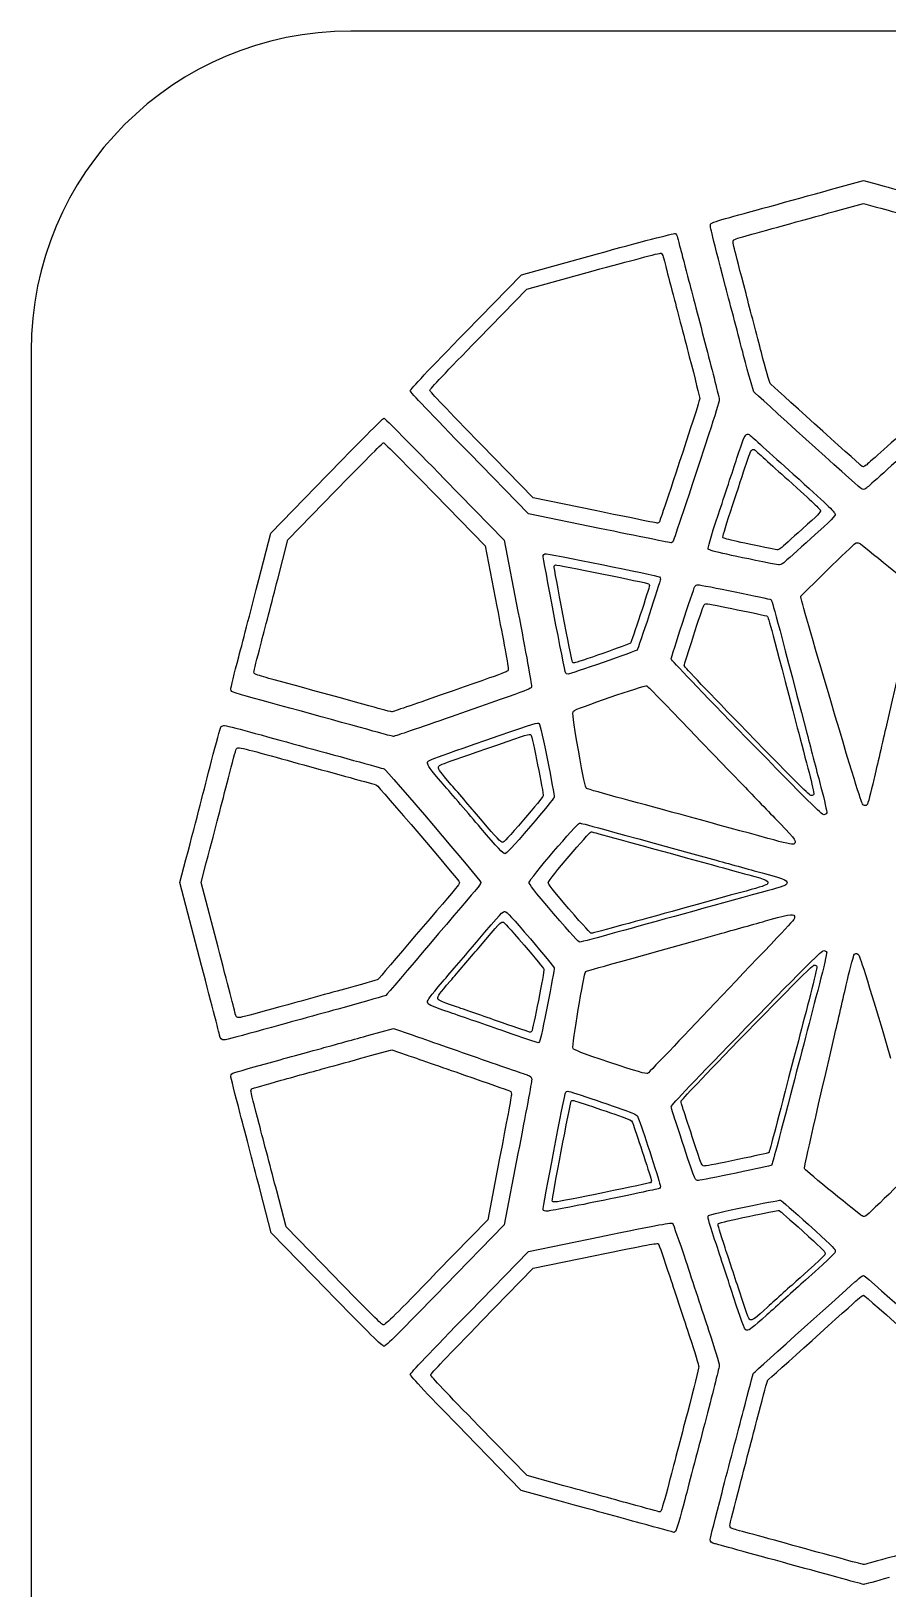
# Model space of a CAD drawing. Extents: x 1192 to 2211, y 426 to 1276.
# Drawn here: x 1192.3 to 1452.1, y 803.4 to 1275.9 of the extents above; entities that cross this region are included whole.
import ezdxf

# ---------------------------------------------------------------- set-up
doc = ezdxf.new("R2010")
doc.units = 0
doc.layers.add('K0102_Printing', color=7, linetype='CONTINUOUS')

msp = doc.modelspace()

# ---------------------------------------------------------------- linework, layer by layer
at = {"layer": 'K0102_Printing', "color": 1}
for points in [[(1604.69136, 1275.868068), (1289.253368, 1275.868068)], [(1438.091364, 1221.786069), (1444.709364, 1223.615069), (1448.276364, 1222.627069)], [(1324.097367, 1184.68807), (1340.948366, 1201.99307), (1363.999366, 1208.33707)], [(1192.28037, 1178.892071), (1192.28037, 523.298087)], [(1364.632366, 1125.048072), (1343.120366, 1129.446072), (1325.183367, 1147.849071)], [(1445.560364, 1144.246071), (1445.560364, 1144.249071)], [(1267.066368, 1109.612072), (1270.154368, 1121.551072), (1284.475368, 1136.294072)], [(1314.718367, 1135.395072), (1329.956367, 1119.753072), (1333.514367, 1101.403072)], [(1248.963369, 998.036075), (1243.841369, 1017.627075), (1245.407369, 1023.609074)], [(1295.232368, 965.136076), (1301.659367, 966.908076), (1306.304367, 965.302076)], [(1334.372367, 934.064077), (1330.766367, 915.357077), (1315.261367, 899.403078)], [(1284.072368, 898.334078), (1269.579368, 913.222077), (1266.752368, 924.071077)], [(1329.015367, 884.713078), (1344.577366, 900.682077), (1363.371366, 904.531077)], [(1353.880366, 834.692079), (1342.669366, 837.773079), (1328.059367, 852.765079)]]:
    msp.add_lwpolyline(points, dxfattribs=at)
at = {"layer": 'K0102_Printing', "color": 4}
for points in [[(1436.937664, 1228.418969), (1444.706664, 1230.566969), (1448.894664, 1229.406969)], [(1327.909667, 1182.51647), (1342.620666, 1197.62447), (1362.744666, 1203.16347)], [(1363.297666, 1130.449472), (1344.516666, 1134.288472), (1328.857667, 1150.355471)], [(1261.343668, 1109.500972), (1264.995668, 1123.617972), (1281.929668, 1141.051971)], [(1317.691667, 1139.988972), (1335.710667, 1121.492972), (1339.917667, 1099.793973)], [(1445.706664, 1137.379972), (1445.706664, 1137.383972)], [(1237.386669, 1017.634075), (1239.210669, 1024.602074)], [(1243.351669, 994.817075), (1237.386669, 1017.634075)], [(1294.734568, 971.317076), (1302.155567, 973.364076), (1307.519567, 971.509076)], [(1339.929567, 935.438077), (1335.765567, 913.837077), (1317.862567, 895.415078)], [(1281.847568, 894.181078), (1265.112568, 911.372077), (1261.847568, 923.899077)], [(1325.183567, 887.352078), (1343.120566, 905.759077), (1364.784566, 910.196077)], [(1353.843566, 829.696079), (1340.921566, 833.247079), (1324.081567, 850.528079)]]:
    msp.add_lwpolyline(points, dxfattribs=at)
at = {"layer": 'K0102_Printing', "color": 1}
for points in [[(1405.273365, 1212.41707)], [(1324.097367, 1184.68807)], [(1404.471365, 1130.371072)], [(1350.881366, 1113.554072)], [(1261.912368, 1089.808073)], [(1390.324365, 1083.403073)], [(1333.808367, 1059.445074)], [(1335.295367, 1005.650075)], [(1371.777366, 1004.762075)], [(1409.271365, 972.173076)], [(1380.381365, 927.198077)], [(1400.753365, 914.247077)], [(1299.163368, 883.449078)], [(1444.839364, 810.73308)]]:
    msp.add_lwpolyline(points, close=True, dxfattribs=at)
at = {"layer": 'K0102_Printing', "color": 4}
for points in [[(1391.899665, 1177.094471)], [(1317.691667, 1139.988972)], [(1400.726665, 1129.341072)], [(1416.632665, 1103.438072)], [(1376.054666, 1088.153073)], [(1371.864466, 1042.991674)], [(1328.628667, 1034.164974)], [(1369.925666, 1002.528075)], [(1346.499566, 969.388076)], [(1387.262465, 968.028276)], [(1252.812569, 958.927076)], [(1394.722665, 927.278077)], [(1426.884364, 930.732677)], [(1383.120565, 925.567077)], [(1436.179664, 905.938077)], [(1307.245567, 868.380078)], [(1398.241565, 818.37208)]]:
    msp.add_lwpolyline(points, close=True, dxfattribs=at)
at = {"layer": 'K0102_Printing', "color": 1}
for points in [[(1289.253368, 1275.868068), (1235.530369, 1275.868068), (1192.28037, 1232.618069), (1192.28037, 1178.892071)], [(1410.184365, 1214.09707), (1415.434365, 1215.53707), (1428.167364, 1219.04407), (1438.091364, 1221.786069)], [(1448.276364, 1222.627069), (1452.374364, 1221.496069), (1460.958363, 1219.13407), (1474.206363, 1215.49107)], [(1363.999366, 1208.33707), (1376.679366, 1211.82907), (1387.277365, 1214.61007), (1387.554365, 1214.52007)], [(1387.554365, 1214.52007), (1387.859365, 1214.41907), (1388.175365, 1213.88807), (1388.351365, 1213.17307)], [(1388.351365, 1213.17307), (1388.515365, 1212.52007), (1388.898365, 1211.03607), (1389.202365, 1209.87207)], [(1389.202365, 1209.87207), (1389.507365, 1208.70807), (1390.667365, 1204.25907), (1391.780365, 1199.98907)], [(1409.097365, 1196.25007), (1405.140365, 1211.37507), (1405.001365, 1211.97007), (1405.273365, 1212.41707)], [(1405.273365, 1212.41707), (1405.437365, 1212.68607), (1407.097365, 1213.25107), (1410.184365, 1214.09707)], [(1391.780365, 1199.98907), (1392.894365, 1195.72007), (1395.421365, 1186.04007), (1397.394365, 1178.477071)], [(1413.764365, 1178.381071), (1412.477365, 1183.31507), (1410.378365, 1191.35607), (1409.097365, 1196.25007)], [(1307.245367, 1166.813071), (1307.245367, 1167.188071), (1313.011367, 1173.306071), (1324.097367, 1184.68807)], [(1397.394365, 1178.477071), (1399.370365, 1170.915071), (1400.988365, 1164.411071), (1400.988365, 1164.028071)], [(1416.402365, 1169.035071), (1416.239365, 1169.241071), (1415.052365, 1173.444071), (1413.764365, 1178.381071)], [(1443.857364, 1144.243071), (1442.799364, 1145.084071), (1416.742365, 1168.620071), (1416.402365, 1169.035071)], [(1325.183367, 1147.849071), (1313.366367, 1159.970071), (1307.245367, 1166.442071), (1307.245367, 1166.813071)], [(1400.988365, 1164.028071), (1400.988365, 1163.645071), (1399.577365, 1159.032071), (1397.851365, 1153.778071)], [(1397.851365, 1153.778071), (1389.827365, 1129.345072), (1387.148365, 1121.333072), (1386.898365, 1121.005072)], [(1459.464364, 1156.692071), (1452.208364, 1150.145071), (1445.953364, 1144.545071), (1445.560364, 1144.246071)], [(1284.475368, 1136.294072), (1292.353368, 1144.404071), (1298.951368, 1151.037071), (1299.139368, 1151.037071)], [(1299.139368, 1151.037071), (1299.327368, 1151.037071), (1306.340367, 1143.997071), (1314.718367, 1135.395072)], [(1408.776365, 1143.419071), (1410.172365, 1147.661071), (1410.610365, 1148.759071), (1410.976365, 1148.928071)], [(1410.976365, 1148.928071), (1411.309365, 1149.080071), (1411.528365, 1149.048071), (1411.801365, 1148.808071)], [(1411.801365, 1148.808071), (1412.002365, 1148.627071), (1416.542365, 1144.547071), (1421.882364, 1139.738072)], [(1404.471365, 1130.371072), (1405.881365, 1134.632072), (1407.816365, 1140.503071), (1408.776365, 1143.419071)], [(1445.560364, 1144.249071), (1444.682364, 1143.583071), (1444.686364, 1143.583071), (1443.857364, 1144.243071)], [(1421.882364, 1139.738072), (1429.454364, 1132.924072), (1431.609364, 1130.872072), (1431.656364, 1130.434072)], [(1402.110365, 1122.237072), (1401.960365, 1122.522072), (1402.560365, 1124.589072), (1404.471365, 1130.371072)], [(1431.656364, 1130.434072), (1431.711364, 1129.942072), (1431.011364, 1129.234072), (1426.073364, 1124.779072)], [(1386.386365, 1120.653072), (1386.253365, 1120.653072), (1376.464366, 1122.630072), (1364.632366, 1125.048072)], [(1426.073364, 1124.779072), (1422.968364, 1121.979072), (1420.091364, 1119.411072), (1419.680365, 1119.075072)], [(1386.898365, 1121.005072), (1386.749365, 1120.810072), (1386.519365, 1120.653072), (1386.386365, 1120.653072)], [(1418.459365, 1118.556072), (1408.057365, 1120.596072), (1402.287365, 1121.899072), (1402.110365, 1122.237072)], [(1419.680365, 1119.075072), (1419.202365, 1118.682072), (1418.764365, 1118.496072), (1418.459365, 1118.556072)], [(1356.439366, 1084.474073), (1356.194366, 1084.878073), (1350.770366, 1113.259072), (1350.881366, 1113.554072)], [(1350.881366, 1113.554072), (1350.941366, 1113.714072), (1351.129366, 1113.901072), (1351.300366, 1113.967072)], [(1351.300366, 1113.967072), (1351.618366, 1114.091072), (1379.128366, 1108.540072), (1379.567366, 1108.263072)], [(1261.912368, 1089.808073), (1263.049368, 1094.132073), (1265.364368, 1103.045072), (1267.066368, 1109.612072)], [(1379.805366, 1107.685072), (1379.805366, 1107.157072), (1374.320366, 1090.467073), (1374.057366, 1090.197073)], [(1379.567366, 1108.263072), (1379.698366, 1108.178072), (1379.805366, 1107.920072), (1379.805366, 1107.685072)], [(1333.514367, 1101.403072), (1335.474367, 1091.311073), (1337.039367, 1082.745073), (1336.996367, 1082.365073)], [(1390.324365, 1083.403073), (1390.324365, 1083.872073), (1395.881365, 1100.913072), (1396.288365, 1101.695072)], [(1396.288365, 1101.695072), (1396.441365, 1101.991072), (1396.767365, 1102.167072), (1397.159365, 1102.167072)], [(1397.159365, 1102.167072), (1397.937365, 1102.171072), (1415.092365, 1098.654073), (1415.532365, 1098.406073)], [(1415.532365, 1098.406073), (1415.829365, 1098.237073), (1416.966365, 1094.011073), (1424.634364, 1064.599073)], [(1259.851369, 1081.540073), (1259.851369, 1081.761073), (1260.779368, 1085.481073), (1261.912368, 1089.808073)], [(1365.708366, 1087.140073), (1361.222366, 1085.564073), (1357.332366, 1084.271073), (1357.061366, 1084.261073)], [(1374.057366, 1090.197073), (1373.952366, 1090.089073), (1370.196366, 1088.713073), (1365.708366, 1087.140073)], [(1336.996367, 1082.365073), (1336.907367, 1081.559073), (1338.704367, 1082.249073), (1316.346367, 1074.430073)], [(1357.061366, 1084.261073), (1356.791366, 1084.255073), (1356.512366, 1084.350073), (1356.439366, 1084.474073)], [(1409.304365, 1063.478073), (1397.898365, 1075.194073), (1390.324365, 1083.142073), (1390.324365, 1083.403073)], [(1260.142368, 1080.892073), (1259.984369, 1081.027073), (1259.851369, 1081.318073), (1259.851369, 1081.540073)], [(1264.387368, 1079.568073), (1262.214368, 1080.162073), (1260.304368, 1080.757073), (1260.142368, 1080.892073)], [(1298.327368, 1070.229073), (1295.330368, 1071.071073), (1271.981368, 1077.496073), (1264.387368, 1079.568073)], [(1316.346367, 1074.430073), (1308.481367, 1071.682073), (1301.891367, 1069.420073), (1301.695367, 1069.406073)], [(1301.695367, 1069.406073), (1301.505367, 1069.389073), (1299.988368, 1069.763073), (1298.327368, 1070.229073)], [(1428.899364, 1043.987074), (1428.391364, 1043.987074), (1425.015364, 1047.343074), (1409.304365, 1063.478073)], [(1424.634364, 1064.599073), (1425.712364, 1060.454073), (1427.316364, 1054.324074), (1428.196364, 1050.977074)], [(1254.463369, 1058.078074), (1254.570369, 1058.278074), (1254.922369, 1058.477074), (1255.251369, 1058.517074)], [(1255.251369, 1058.517074), (1255.580369, 1058.558074), (1258.598369, 1057.829074), (1261.956368, 1056.900074)], [(1315.848367, 1052.518074), (1315.919367, 1053.281074), (1314.598367, 1052.773074), (1333.808367, 1059.445074)], [(1333.808367, 1059.445074), (1342.406366, 1062.434073), (1343.559366, 1062.779073), (1343.850366, 1062.469073)], [(1343.850366, 1062.469073), (1344.186366, 1062.117073), (1347.724366, 1044.534074), (1347.588366, 1043.908074)], [(1252.109369, 1049.351074), (1253.296369, 1053.952074), (1254.356369, 1057.880074), (1254.463369, 1058.078074)], [(1261.956368, 1056.900074), (1269.965368, 1054.684074), (1279.728368, 1052.001074), (1289.068368, 1049.444074)], [(1245.407369, 1023.609074), (1248.449369, 1035.224074), (1249.972369, 1041.077074), (1252.109369, 1049.351074)], [(1289.068368, 1049.444074), (1293.224368, 1048.308074), (1296.803368, 1047.305074), (1297.020368, 1047.215074)], [(1319.715367, 1047.277074), (1316.362367, 1051.180074), (1315.800367, 1051.942074), (1315.848367, 1052.518074)], [(1428.196364, 1050.977074), (1429.079364, 1047.611074), (1429.731364, 1044.691074), (1429.652364, 1044.440074)], [(1297.020368, 1047.215074), (1297.600368, 1046.973074), (1322.232367, 1018.082075), (1322.232367, 1017.643075)], [(1329.162367, 1036.241074), (1326.125367, 1039.798074), (1321.874367, 1044.764074), (1319.715367, 1047.277074)], [(1429.652364, 1044.440074), (1429.561364, 1044.143074), (1429.304364, 1043.987074), (1428.899364, 1043.987074)], [(1347.588366, 1043.908074), (1347.550366, 1043.730074), (1344.862366, 1040.476074), (1341.618366, 1036.680074)], [(1335.205367, 1029.778074), (1334.810367, 1029.778074), (1333.356367, 1031.332074), (1329.162367, 1036.241074)], [(1341.618366, 1036.680074), (1337.130367, 1031.427074), (1335.595367, 1029.778074), (1335.205367, 1029.778074)], [(1349.102366, 1017.704075), (1349.195366, 1018.436075), (1361.574366, 1032.995074), (1362.104366, 1032.995074)], [(1362.104366, 1032.995074), (1362.546366, 1032.995074), (1363.055366, 1032.855074), (1397.421365, 1023.388074)], [(1397.421365, 1023.388074), (1401.284365, 1022.323074), (1406.904365, 1020.782074), (1409.906365, 1019.963075)], [(1322.232367, 1017.643075), (1322.232367, 1017.439075), (1321.674367, 1016.607075), (1320.994367, 1015.795075)], [(1355.395366, 1009.660075), (1350.244366, 1015.694075), (1349.043366, 1017.224075), (1349.102366, 1017.704075)], [(1415.602365, 1017.188075), (1415.450365, 1016.905075), (1413.490365, 1016.263075), (1409.094365, 1015.058075)], [(1409.906365, 1019.963075), (1415.557365, 1018.422075), (1416.126365, 1018.146075), (1415.602365, 1017.188075)], [(1320.994367, 1015.795075), (1320.018367, 1014.638075), (1298.050368, 988.880075), (1297.473368, 988.220075)], [(1409.094365, 1015.058075), (1396.824365, 1011.691075), (1380.669365, 1007.232075), (1371.777366, 1004.762075)], [(1362.263366, 1002.230075), (1361.891366, 1002.213075), (1360.156366, 1004.087075), (1355.395366, 1009.660075)], [(1328.018367, 997.842075), (1334.511367, 1005.456075), (1334.692367, 1005.650075), (1335.295367, 1005.650075)], [(1335.295367, 1005.650075), (1335.685367, 1005.650075), (1337.282367, 1003.928075), (1341.781366, 998.655075)], [(1371.777366, 1004.762075), (1366.819366, 1003.381075), (1362.536366, 1002.243075), (1362.263366, 1002.230075)], [(1254.201369, 977.839076), (1254.137369, 978.171076), (1251.780369, 987.261075), (1248.963369, 998.036075)], [(1319.414367, 987.775075), (1321.546367, 990.261075), (1325.418367, 994.789075), (1328.018367, 997.842075)], [(1341.781366, 998.655075), (1345.063366, 994.809075), (1347.782366, 991.513075), (1347.821366, 991.332075)], [(1409.271365, 972.173076), (1425.748364, 989.097075), (1429.264364, 992.593075), (1429.797364, 992.593075)], [(1429.797364, 992.593075), (1430.217364, 992.593075), (1430.493364, 992.433075), (1430.586364, 992.133075)], [(1297.473368, 988.220075), (1297.396368, 988.132075), (1292.338368, 986.687075), (1286.238368, 985.013075)], [(1315.604367, 982.564075), (1315.544367, 983.161075), (1316.069367, 983.876075), (1319.414367, 987.775075)], [(1347.821366, 991.332075), (1347.926366, 990.830075), (1344.397366, 972.864076), (1344.125366, 972.527076)], [(1430.586364, 992.133075), (1430.664364, 991.880075), (1429.800364, 988.131075), (1428.667364, 983.806075)], [(1286.238368, 985.013075), (1280.133368, 983.339075), (1270.840368, 980.777075), (1265.584368, 979.315076)], [(1428.667364, 983.806075), (1426.209364, 974.416076), (1423.812364, 965.236076), (1420.978364, 954.345076)], [(1265.584368, 979.315076), (1260.325368, 977.856076), (1255.744369, 976.652076), (1255.406369, 976.645076)], [(1321.326367, 979.921076), (1315.757367, 981.846075), (1315.672367, 981.885075), (1315.604367, 982.564075)], [(1335.226367, 975.097076), (1330.691367, 976.675076), (1324.437367, 978.846076), (1321.326367, 979.921076)], [(1255.406369, 976.645076), (1254.704369, 976.625076), (1254.369369, 976.957076), (1254.201369, 977.839076)], [(1343.679366, 972.231076), (1343.565366, 972.231076), (1339.761367, 973.520076), (1335.226367, 975.097076)], [(1344.125366, 972.527076), (1343.994366, 972.362076), (1343.795366, 972.231076), (1343.679366, 972.231076)], [(1389.386365, 951.252076), (1389.386365, 951.586076), (1395.966365, 958.506076), (1409.271365, 972.173076)], [(1282.735368, 961.692076), (1286.074368, 962.612076), (1291.697368, 964.161076), (1295.232368, 965.136076)], [(1306.304367, 965.302076), (1308.858367, 964.415076), (1316.679367, 961.689076), (1323.685367, 959.243076)], [(1268.095368, 957.657076), (1272.807368, 958.956076), (1279.396368, 960.772076), (1282.735368, 961.692076)], [(1323.685367, 959.243076), (1330.691367, 956.797076), (1336.635367, 954.737076), (1336.899367, 954.663076)], [(1258.927369, 954.406076), (1258.927369, 954.615076), (1259.062369, 954.899076), (1259.224369, 955.038076)], [(1261.424368, 944.473076), (1260.050368, 949.727076), (1258.927369, 954.196076), (1258.927369, 954.406076)], [(1259.224369, 955.038076), (1259.390369, 955.176076), (1263.378368, 956.354076), (1268.095368, 957.657076)], [(1336.899367, 954.663076), (1337.664367, 954.449076), (1337.968367, 954.097076), (1337.974367, 953.411076)], [(1337.974367, 953.411076), (1337.974367, 953.056076), (1336.354367, 944.351076), (1334.372367, 934.064077)], [(1350.309366, 921.072077), (1350.183366, 921.406077), (1355.804366, 950.854076), (1356.081366, 951.310076)], [(1356.081366, 951.310076), (1356.158366, 951.442076), (1356.425366, 951.548076), (1356.669366, 951.548076)], [(1356.669366, 951.548076), (1357.092366, 951.548076), (1370.022366, 947.150076), (1373.045366, 945.980076)], [(1389.895365, 949.278076), (1389.615365, 950.087076), (1389.386365, 950.975076), (1389.386365, 951.252076)], [(1420.978364, 954.345076), (1417.021365, 939.159077), (1416.130365, 935.829077), (1415.980365, 935.676077)], [(1373.045366, 945.980076), (1374.397366, 945.454076), (1374.447366, 945.405076), (1374.959366, 944.017076)], [(1392.800365, 940.527076), (1391.483365, 944.529076), (1390.176365, 948.469076), (1389.895365, 949.278076)], [(1266.752368, 924.071077), (1265.192368, 930.035077), (1262.797368, 939.217077), (1261.424368, 944.473076)], [(1374.959366, 944.017076), (1376.099366, 940.911076), (1380.381365, 927.631077), (1380.381365, 927.198077)], [(1396.645365, 931.667077), (1395.669365, 931.637077), (1395.915365, 931.074077), (1392.800365, 940.527076)], [(1415.980365, 935.676077), (1415.898365, 935.591077), (1411.692365, 934.658077), (1406.632365, 933.603077)], [(1406.632365, 933.603077), (1401.576365, 932.552077), (1397.079365, 931.681077), (1396.645365, 931.667077)], [(1380.147365, 926.591077), (1380.018365, 926.508077), (1373.714366, 925.166077), (1366.136366, 923.610077)], [(1380.381365, 927.198077), (1380.381365, 926.944077), (1380.276365, 926.673077), (1380.147365, 926.591077)], [(1366.136366, 923.610077), (1358.559366, 922.050077), (1351.925366, 920.768077), (1351.396366, 920.758077)], [(1351.396366, 920.758077), (1350.771366, 920.745077), (1350.388366, 920.857077), (1350.309366, 921.072077)], [(1400.753365, 914.247077), (1401.088365, 914.586077), (1418.534365, 918.269077), (1419.142365, 918.131077)], [(1419.142365, 918.131077), (1419.319365, 918.092077), (1422.533364, 915.296077), (1426.288364, 911.918077)], [(1402.320365, 908.149077), (1400.671365, 913.157077), (1400.464365, 913.959077), (1400.753365, 914.247077)], [(1426.288364, 911.918077), (1431.430364, 907.289077), (1433.112364, 905.643077), (1433.112364, 905.242077)], [(1363.371366, 904.531077), (1379.473366, 907.825077), (1382.214365, 908.330077), (1382.492365, 908.035077)], [(1382.492365, 908.035077), (1382.671365, 907.846077), (1384.230365, 903.393077), (1385.959365, 898.136078)], [(1407.078365, 893.719078), (1405.507365, 898.487078), (1403.365365, 904.983077), (1402.320365, 908.149077)], [(1433.112364, 905.242077), (1433.112364, 904.624077), (1432.921364, 904.437077), (1425.493364, 897.758078)], [(1299.163368, 883.449078), (1298.689368, 883.449078), (1295.550368, 886.545078), (1284.072368, 898.334078)], [(1315.261367, 899.403078), (1302.968367, 886.748078), (1299.639368, 883.449078), (1299.163368, 883.449078)], [(1385.959365, 898.136078), (1387.684365, 892.883078), (1390.378365, 884.703078), (1391.940365, 879.962078)], [(1425.493364, 897.758078), (1422.516364, 895.079078), (1418.097365, 891.094078), (1415.673365, 888.900078)], [(1410.596365, 884.981078), (1409.936365, 885.049078), (1409.906365, 885.124078), (1407.078365, 893.719078)], [(1415.673365, 888.900078), (1411.885365, 885.473078), (1411.168365, 884.921078), (1410.596365, 884.981078)], [(1415.647365, 866.626078), (1416.339365, 867.263078), (1441.784364, 890.153078), (1442.917364, 891.161078)], [(1442.917364, 891.161078), (1443.718364, 891.869078), (1444.539364, 892.452078), (1444.743364, 892.452078)], [(1444.743364, 892.452078), (1445.179364, 892.452078), (1473.747363, 866.762078), (1473.985363, 866.156078)], [(1313.453367, 868.253078), (1313.453367, 868.579078), (1318.763367, 874.193078), (1329.015367, 884.713078)], [(1391.940365, 879.962078), (1393.503365, 875.217078), (1394.781365, 871.062078), (1394.781365, 870.730078)], [(1394.781365, 870.730078), (1394.781365, 870.398078), (1393.218365, 864.139078), (1391.307365, 856.819079)], [(1328.059367, 852.765079), (1318.448367, 862.634078), (1313.453367, 867.931078), (1313.453367, 868.253078)], [(1412.960365, 856.752079), (1414.350365, 862.102078), (1415.558365, 866.544078), (1415.647365, 866.626078)], [(1391.307365, 856.819079), (1389.398365, 849.503079), (1386.870365, 839.827079), (1385.695365, 835.316079)], [(1407.308365, 835.091079), (1409.029365, 841.655079), (1411.570365, 851.404079), (1412.960365, 856.752079)], [(1373.924366, 829.172079), (1369.065366, 830.514079), (1360.044366, 832.998079), (1353.880366, 834.692079)], [(1385.695365, 835.316079), (1384.518365, 830.809079), (1383.424365, 827.037079), (1383.265365, 826.932079)], [(1404.185365, 822.624079), (1404.185365, 822.914079), (1405.589365, 828.524079), (1407.308365, 835.091079)], [(1382.868365, 826.739079), (1382.811365, 826.735079), (1378.785366, 827.834079), (1373.924366, 829.172079)], [(1383.265365, 826.932079), (1383.105365, 826.827079), (1382.925365, 826.742079), (1382.868365, 826.739079)], [(1405.381365, 821.490079), (1404.553365, 821.661079), (1404.185365, 822.008079), (1404.185365, 822.624079)], [(1425.304364, 816.04308), (1414.677365, 818.97308), (1405.711365, 821.425079), (1405.381365, 821.490079)], [(1471.186363, 817.95508), (1463.934363, 815.97208), (1455.088364, 813.54308), (1451.528364, 812.55208)], [(1444.839364, 810.73308), (1444.720364, 810.72308), (1435.928364, 813.11108), (1425.304364, 816.04308)], [(1451.528364, 812.55208), (1447.969364, 811.56408), (1444.958364, 810.74308), (1444.839364, 810.73308)]]:
    msp.add_open_spline(points, degree=3, dxfattribs=at)
at = {"layer": 'K0102_Printing', "color": 4}
for points in [[(1448.894664, 1229.406969), (1453.706664, 1228.078969), (1463.784663, 1225.305969), (1479.339663, 1221.027969)], [(1404.171665, 1219.39197), (1410.335665, 1221.082969), (1425.284664, 1225.199969), (1436.937664, 1228.418969)], [(1398.405665, 1217.41897), (1398.597665, 1217.73497), (1400.546665, 1218.39897), (1404.171665, 1219.39197)], [(1402.894665, 1198.43797), (1398.249665, 1216.19597), (1398.085665, 1216.89497), (1398.405665, 1217.41897)], [(1362.744666, 1203.16347), (1373.814666, 1206.21147), (1383.066665, 1208.63947), (1383.308665, 1208.56147)], [(1383.308665, 1208.56147), (1383.575665, 1208.47247), (1383.851665, 1208.00947), (1384.004665, 1207.38547)], [(1384.004665, 1207.38547), (1384.147665, 1206.81447), (1384.482665, 1205.51947), (1384.747665, 1204.50347)], [(1384.747665, 1204.50347), (1385.013665, 1203.48647), (1386.026665, 1199.60247), (1386.998665, 1195.87547)], [(1386.998665, 1195.87547), (1387.970665, 1192.14847), (1390.176665, 1183.69747), (1391.899665, 1177.094471)], [(1408.374665, 1177.457971), (1406.863665, 1183.25097), (1404.398665, 1192.69197), (1402.894665, 1198.43797)], [(1313.196667, 1166.911471), (1313.196667, 1167.238471), (1318.230667, 1172.579471), (1327.909667, 1182.51647)], [(1391.899665, 1177.094471), (1393.624665, 1170.492471), (1395.037665, 1164.814471), (1395.037665, 1164.479471)], [(1411.472665, 1166.484971), (1411.280665, 1166.726971), (1409.886665, 1171.660971), (1408.374665, 1177.457971)], [(1328.857667, 1150.355471), (1318.540667, 1160.937471), (1313.196667, 1166.587471), (1313.196667, 1166.911471)], [(1395.037665, 1164.479471), (1395.037665, 1164.145471), (1393.805665, 1160.118471), (1392.298665, 1155.531471)], [(1443.706664, 1137.375972), (1442.464664, 1138.363972), (1411.870665, 1165.996971), (1411.472665, 1166.484971)], [(1281.929668, 1141.051971), (1291.245668, 1150.641971), (1299.046668, 1158.484971), (1299.269668, 1158.484971)], [(1299.269668, 1158.484971), (1299.491668, 1158.484971), (1307.784667, 1150.160971), (1317.691667, 1139.988972)], [(1392.298665, 1155.531471), (1385.293665, 1134.200472), (1382.954665, 1127.206472), (1382.736665, 1126.919472)], [(1406.331665, 1146.329071), (1408.148665, 1151.852071), (1408.718665, 1153.282071), (1409.195665, 1153.501071)], [(1409.195665, 1153.501071), (1409.628665, 1153.700071), (1409.913665, 1153.657071), (1410.269665, 1153.345071)], [(1410.269665, 1153.345071), (1410.530665, 1153.110071), (1416.441665, 1147.798071), (1423.394664, 1141.536071)], [(1462.030663, 1151.992971), (1453.511664, 1144.305971), (1446.167664, 1137.730972), (1445.706664, 1137.379972)], [(1400.726665, 1129.341072), (1402.562665, 1134.888072), (1405.081665, 1142.532071), (1406.331665, 1146.329071)], [(1423.394664, 1141.536071), (1433.253664, 1132.665072), (1436.058664, 1129.993072), (1436.120664, 1129.423072)], [(1445.706664, 1137.383972), (1444.675664, 1136.601972), (1444.679664, 1136.601972), (1443.706664, 1137.375972)], [(1382.289665, 1126.612472), (1382.173665, 1126.612472), (1373.626666, 1128.338472), (1363.297666, 1130.449472)], [(1397.652665, 1118.751072), (1397.456665, 1119.122072), (1398.238665, 1121.813072), (1400.726665, 1129.341072)], [(1436.120664, 1129.423072), (1436.191664, 1128.782072), (1435.280664, 1127.860072), (1428.851664, 1122.060072)], [(1382.736665, 1126.919472), (1382.606665, 1126.749472), (1382.405665, 1126.612472), (1382.289665, 1126.612472)], [(1428.851664, 1122.060072), (1424.808664, 1118.415072), (1421.062664, 1115.071072), (1420.527664, 1114.634072)], [(1425.737564, 1104.445072), (1425.999564, 1104.943072), (1441.388564, 1119.934072), (1442.257564, 1120.537072)], [(1442.257564, 1120.537072), (1442.584564, 1120.766072), (1443.028564, 1120.772072), (1443.443564, 1120.554072)], [(1443.443564, 1120.554072), (1444.271564, 1120.124072), (1460.520563, 1106.836072), (1460.849563, 1106.328072)], [(1354.398666, 1081.118073), (1354.097666, 1081.614073), (1347.429666, 1116.501072), (1347.566666, 1116.864072)], [(1347.566666, 1116.864072), (1347.640666, 1117.060072), (1347.870666, 1117.290072), (1348.081666, 1117.372072)], [(1348.081666, 1117.372072), (1348.472666, 1117.524072), (1382.288665, 1110.700072), (1382.827665, 1110.360072)], [(1418.937665, 1113.958072), (1405.394665, 1116.614072), (1397.882665, 1118.310072), (1397.652665, 1118.751072)], [(1382.827665, 1110.360072), (1382.988665, 1110.255072), (1383.120665, 1109.938072), (1383.120665, 1109.649072)], [(1420.527664, 1114.634072), (1419.905665, 1114.122072), (1419.335665, 1113.880072), (1418.937665, 1113.958072)], [(1255.249669, 1086.082973), (1256.593669, 1091.195973), (1259.331669, 1101.734972), (1261.343668, 1109.500972)], [(1383.120665, 1109.649072), (1383.120665, 1109.001072), (1376.378666, 1088.485073), (1376.054666, 1088.153073)], [(1386.417665, 1085.454073), (1386.417665, 1086.017073), (1393.077665, 1106.442072), (1393.566665, 1107.380072)], [(1393.566665, 1107.380072), (1393.749665, 1107.735072), (1394.140665, 1107.946072), (1394.609665, 1107.946072)], [(1394.609665, 1107.946072), (1395.542665, 1107.950072), (1416.105665, 1103.735072), (1416.632665, 1103.438072)], [(1460.849563, 1106.328072), (1461.070563, 1105.983072), (1459.923564, 1100.864072), (1451.678564, 1065.376073)], [(1416.632665, 1103.438072), (1416.988665, 1103.235072), (1418.351665, 1098.169073), (1427.542664, 1062.915073)], [(1434.783564, 1072.725073), (1429.203564, 1091.513073), (1425.592564, 1104.168072), (1425.737564, 1104.445072)], [(1339.917667, 1099.793973), (1342.234666, 1087.859973), (1344.085666, 1077.730973), (1344.034666, 1077.281973)], [(1376.054666, 1088.153073), (1375.925666, 1088.020073), (1371.308666, 1086.329073), (1365.792666, 1084.395073)], [(1252.812669, 1076.305973), (1252.812669, 1076.566973), (1253.909669, 1080.965973), (1255.249669, 1086.082973)], [(1365.792666, 1084.395073), (1360.277666, 1082.458073), (1355.495666, 1080.868073), (1355.163666, 1080.856073)], [(1409.167665, 1061.571073), (1395.495665, 1075.614073), (1386.417665, 1085.142073), (1386.417665, 1085.454073)], [(1344.034666, 1077.281973), (1343.929666, 1076.328973), (1346.054666, 1077.144973), (1319.616667, 1067.898973)], [(1355.163666, 1080.856073), (1354.831666, 1080.849073), (1354.488666, 1080.966073), (1354.398666, 1081.118073)], [(1356.729466, 1069.640673), (1357.261466, 1070.324673), (1378.480466, 1077.603673), (1379.015466, 1077.286673)], [(1379.015466, 1077.286673), (1379.461466, 1077.021673), (1379.891466, 1076.575673), (1408.909465, 1046.429674)], [(1253.155669, 1075.539973), (1252.968669, 1075.699973), (1252.812669, 1076.043973), (1252.812669, 1076.305973)], [(1258.175669, 1073.973973), (1255.605669, 1074.676973), (1253.347669, 1075.379973), (1253.155669, 1075.539973)], [(1298.308668, 1062.930973), (1294.765668, 1063.926973), (1267.155668, 1071.523973), (1258.175669, 1073.973973)], [(1444.725564, 1041.123074), (1444.185564, 1041.406074), (1442.471564, 1046.849074), (1434.783564, 1072.725073)], [(1319.616667, 1067.898973), (1310.316667, 1064.648973), (1302.523667, 1061.973973), (1302.292667, 1061.957973)], [(1358.262466, 1057.751674), (1356.677466, 1066.927673), (1356.381466, 1069.192673), (1356.729466, 1069.640673)], [(1247.015669, 1054.583074), (1248.398669, 1059.942074), (1249.632669, 1064.517073), (1249.757669, 1064.747073)], [(1249.757669, 1064.747073), (1249.882669, 1064.981073), (1250.292669, 1065.212073), (1250.675669, 1065.259073)], [(1250.675669, 1065.259073), (1251.058669, 1065.306073), (1254.573669, 1064.458073), (1258.484669, 1063.376073)], [(1258.484669, 1063.376073), (1267.812668, 1060.794073), (1279.183668, 1057.669074), (1290.062668, 1054.692074)], [(1334.245667, 1062.219973), (1344.640666, 1065.832973), (1346.034666, 1066.250973), (1346.386666, 1065.875973)], [(1346.386666, 1065.875973), (1346.792666, 1065.449973), (1351.070666, 1044.191974), (1350.905666, 1043.434974)], [(1451.678564, 1065.376073), (1450.514564, 1060.375073), (1448.802564, 1052.977074), (1447.872564, 1048.934074)], [(1302.292667, 1061.957973), (1302.066667, 1061.937973), (1300.273667, 1062.379973), (1298.308668, 1062.930973)], [(1312.530667, 1053.844974), (1312.616667, 1054.766974), (1311.019667, 1054.152974), (1334.245667, 1062.219973)], [(1432.655664, 1038.208074), (1432.046664, 1038.208074), (1427.999664, 1042.231074), (1409.167665, 1061.571073)], [(1427.542664, 1062.915073), (1428.835664, 1057.946074), (1430.757664, 1050.599074), (1431.812664, 1046.587074)], [(1239.210669, 1024.602074), (1242.753669, 1038.130074), (1244.527669, 1044.946074), (1247.015669, 1054.583074)], [(1290.062668, 1054.692074), (1294.902668, 1053.368074), (1299.070668, 1052.200074), (1299.323668, 1052.095074)], [(1317.206667, 1047.508974), (1313.152667, 1052.226974), (1312.472667, 1053.148974), (1312.530667, 1053.844974)], [(1360.743466, 1046.135674), (1360.357466, 1046.341674), (1359.729466, 1049.272674), (1358.262466, 1057.751674)], [(1299.323668, 1052.095074), (1299.999668, 1051.813074), (1328.687667, 1018.165075), (1328.687667, 1017.653075)], [(1447.872564, 1048.934074), (1446.934564, 1044.870074), (1446.000564, 1041.407074), (1445.776564, 1041.184074)], [(1328.628667, 1034.164974), (1324.956667, 1038.465974), (1319.816667, 1044.469974), (1317.206667, 1047.508974)], [(1371.864466, 1042.991674), (1366.032466, 1044.568674), (1361.026466, 1045.985674), (1360.743466, 1046.135674)], [(1408.909465, 1046.429674), (1412.171465, 1043.039674), (1416.921465, 1038.116674), (1419.461465, 1035.491674)], [(1431.812664, 1046.587074), (1432.870664, 1042.552074), (1433.652664, 1039.052074), (1433.558664, 1038.751074)], [(1350.905666, 1043.434974), (1350.859666, 1043.219974), (1347.609666, 1039.285974), (1343.687666, 1034.695974)], [(1415.702465, 1031.026674), (1401.299465, 1034.978674), (1382.320465, 1040.156674), (1371.864466, 1042.991674)], [(1445.776564, 1041.184074), (1445.514564, 1040.920074), (1445.154564, 1040.898074), (1444.725564, 1041.123074)], [(1343.308666, 1017.720075), (1343.417666, 1018.579075), (1357.948666, 1035.669074), (1358.570666, 1035.669074)], [(1358.570666, 1035.669074), (1359.089666, 1035.669074), (1359.687666, 1035.505074), (1400.027665, 1024.392074)], [(1419.461465, 1035.491674), (1424.241464, 1030.550674), (1424.650464, 1029.931674), (1423.548464, 1029.277674)], [(1433.558664, 1038.751074), (1433.448664, 1038.395074), (1433.140664, 1038.208074), (1432.655664, 1038.208074)], [(1335.933667, 1026.351974), (1335.456667, 1026.351974), (1333.698667, 1028.230974), (1328.628667, 1034.164974)], [(1343.687666, 1034.695974), (1338.261667, 1028.344974), (1336.405667, 1026.351974), (1335.933667, 1026.351974)], [(1423.548464, 1029.277674), (1423.225464, 1029.082674), (1420.861464, 1029.608674), (1415.702465, 1031.026674)], [(1400.027665, 1024.392074), (1404.562665, 1023.142074), (1411.159665, 1021.333074), (1414.683665, 1020.372074)], [(1328.687667, 1017.653075), (1328.687667, 1017.415075), (1328.038667, 1016.446075), (1327.245667, 1015.501075)], [(1350.695666, 1008.278075), (1344.648666, 1015.360075), (1343.238666, 1017.157075), (1343.308666, 1017.720075)], [(1421.370664, 1017.114075), (1421.191664, 1016.782075), (1418.890665, 1016.028075), (1413.730665, 1014.614075)], [(1414.683665, 1020.372074), (1421.316664, 1018.563075), (1421.984664, 1018.239075), (1421.370664, 1017.114075)], [(1327.245667, 1015.501075), (1326.109667, 1014.153075), (1300.523667, 984.153075), (1299.851668, 983.384075)], [(1413.730665, 1014.614075), (1399.327665, 1010.661075), (1380.363665, 1005.427075), (1369.925666, 1002.528075)], [(1327.312567, 999.544075), (1335.046567, 1008.614075), (1335.261567, 1008.845075), (1335.980567, 1008.845075)], [(1335.980567, 1008.845075), (1336.445567, 1008.845075), (1338.347567, 1006.794075), (1343.706566, 1000.513075)], [(1358.757666, 999.556075), (1358.320666, 999.536075), (1356.284666, 1001.735075), (1350.695666, 1008.278075)], [(1401.803465, 1002.273275), (1406.334465, 1003.538275), (1412.920465, 1005.385275), (1416.435465, 1006.376275)], [(1416.435465, 1006.376275), (1423.053464, 1008.242275), (1423.792464, 1008.308275), (1423.845464, 1007.028275)], [(1423.845464, 1007.028275), (1423.863464, 1006.651275), (1422.279464, 1004.820275), (1418.584465, 1000.950275)], [(1369.925666, 1002.528075), (1364.105666, 1000.907075), (1359.077666, 999.571075), (1358.757666, 999.556075)], [(1360.459466, 990.586275), (1360.904466, 990.854275), (1361.501466, 991.021275), (1401.803465, 1002.273275)], [(1317.062567, 987.552075), (1319.601567, 990.513075), (1324.214567, 995.907075), (1327.312567, 999.544075)], [(1343.706566, 1000.513075), (1347.616566, 995.931075), (1350.855566, 992.005075), (1350.902566, 991.790075)], [(1418.584465, 1000.950275), (1408.275465, 990.143275), (1394.716465, 975.889276), (1387.262465, 968.028276)], [(1409.167665, 973.622076), (1428.019664, 992.985075), (1432.042664, 996.985075), (1432.652664, 996.985075)], [(1432.652664, 996.985075), (1433.132664, 996.985075), (1433.448664, 996.802075), (1433.554664, 996.458075)], [(1249.452669, 971.294076), (1249.378669, 971.681076), (1246.632669, 982.267075), (1243.351669, 994.817075)], [(1433.554664, 996.458075), (1433.644664, 996.169075), (1432.655664, 991.880075), (1431.359664, 986.931075)], [(1439.861364, 988.126675), (1440.799364, 992.190675), (1441.733364, 995.653675), (1441.957364, 995.876675)], [(1441.957364, 995.876675), (1442.219364, 996.140675), (1442.579364, 996.162675), (1443.009364, 995.937675)], [(1443.009364, 995.937675), (1443.548364, 995.654675), (1445.262364, 990.211675), (1452.950364, 964.335676)], [(1312.523567, 981.345075), (1312.452567, 982.056075), (1313.077567, 982.907075), (1317.062567, 987.552075)], [(1350.902566, 991.790075), (1351.027566, 991.192075), (1346.823566, 969.790076), (1346.499566, 969.388076)], [(1356.622466, 967.340276), (1356.273466, 968.133276), (1359.926466, 990.266275), (1360.459466, 990.586275)], [(1436.055364, 971.684676), (1437.219364, 976.684676), (1438.931364, 984.083675), (1439.861364, 988.126675)], [(1299.851668, 983.384075), (1299.761668, 983.282075), (1293.870668, 981.599075), (1286.765668, 979.649076)], [(1431.359664, 986.931075), (1428.546664, 976.188076), (1425.804664, 965.685076), (1422.562664, 953.224076)], [(1286.765668, 979.649076), (1279.655668, 977.700076), (1268.831668, 974.716076), (1262.710668, 973.013076)], [(1319.339567, 978.196076), (1312.706567, 980.489075), (1312.605567, 980.536075), (1312.523567, 981.345075)], [(1335.898567, 972.450076), (1330.495567, 974.329076), (1323.046567, 976.915076), (1319.339567, 978.196076)], [(1386.417665, 949.685076), (1386.417665, 950.067076), (1393.945665, 957.985076), (1409.167665, 973.622076)], [(1250.855669, 969.903076), (1250.038669, 969.880076), (1249.648669, 970.267076), (1249.452669, 971.294076)], [(1262.710668, 973.013076), (1256.585669, 971.313076), (1251.249669, 969.911076), (1250.855669, 969.903076)], [(1280.304568, 967.341076), (1284.159568, 968.403076), (1290.652568, 970.192076), (1294.734568, 971.317076)], [(1307.519567, 971.509076), (1310.468567, 970.485076), (1319.499567, 967.337076), (1327.589567, 964.513076)], [(1345.968566, 969.036076), (1345.831566, 969.036076), (1341.300566, 970.571076), (1335.898567, 972.450076)], [(1346.499566, 969.388076), (1346.343566, 969.192076), (1346.105566, 969.036076), (1345.968566, 969.036076)], [(1426.884364, 930.732677), (1426.663364, 931.077677), (1427.810364, 936.196677), (1436.055364, 971.684676)], [(1263.398568, 962.681076), (1268.839568, 964.181076), (1276.448568, 966.278076), (1280.304568, 967.341076)], [(1327.589567, 964.513076), (1335.679567, 961.688076), (1342.542566, 959.310076), (1342.847566, 959.224076)], [(1367.817466, 963.052276), (1358.986466, 966.008276), (1356.852466, 966.822276), (1356.622466, 967.340276)], [(1387.262465, 968.028276), (1383.108465, 963.641276), (1379.487466, 959.906276), (1379.220466, 959.728276)], [(1252.812569, 958.927076), (1252.812569, 959.169076), (1252.968569, 959.497076), (1253.155569, 959.657076)], [(1253.155569, 959.657076), (1253.347569, 959.817076), (1257.952569, 961.177076), (1263.398568, 962.681076)], [(1342.847566, 959.224076), (1343.730566, 958.977076), (1344.081566, 958.571076), (1344.089566, 957.778076)], [(1379.220466, 959.728276), (1378.856466, 959.486276), (1375.978466, 960.322276), (1367.817466, 963.052276)], [(1255.695569, 947.458076), (1254.109569, 953.524076), (1252.812569, 958.685076), (1252.812569, 958.927076)], [(1344.089566, 957.778076), (1344.089566, 957.368076), (1342.218566, 947.317076), (1339.929567, 935.438077)], [(1347.570566, 918.325077), (1347.421566, 918.720077), (1354.066566, 953.532076), (1354.394566, 954.071076)], [(1354.394566, 954.071076), (1354.484566, 954.227076), (1354.800566, 954.352076), (1355.089566, 954.352076)], [(1355.089566, 954.352076), (1355.589566, 954.352076), (1370.874566, 949.153076), (1374.448566, 947.770076)], [(1386.999665, 947.427076), (1386.679665, 948.352076), (1386.417665, 949.368076), (1386.417665, 949.685076)], [(1422.562664, 953.224076), (1418.034665, 935.849077), (1417.015665, 932.040077), (1416.843665, 931.864077)], [(1261.847568, 923.899077), (1260.046568, 930.786077), (1257.280569, 941.388076), (1255.695569, 947.458076)], [(1374.448566, 947.770076), (1376.046566, 947.149076), (1376.105566, 947.091076), (1376.710566, 945.450076)], [(1376.710566, 945.450076), (1378.058566, 941.778076), (1383.120565, 926.079077), (1383.120565, 925.567077)], [(1390.323665, 937.415077), (1388.816665, 941.993076), (1387.320665, 946.501076), (1386.999665, 947.427076)], [(1394.722665, 927.278077), (1393.605665, 927.243077), (1393.886665, 926.599077), (1390.323665, 937.415077)], [(1416.843665, 931.864077), (1416.749665, 931.767077), (1411.937665, 930.700077), (1406.148665, 929.493077)], [(1461.996363, 932.615677), (1461.734363, 932.117677), (1446.345364, 917.126677), (1445.476364, 916.523677)], [(1406.148665, 929.493077), (1400.363665, 928.290077), (1395.218665, 927.294077), (1394.722665, 927.278077)], [(1444.290364, 916.506677), (1443.462364, 916.936677), (1427.213364, 930.224677), (1426.884364, 930.732677)], [(1366.280566, 921.325077), (1357.323566, 919.481077), (1349.480566, 917.966077), (1348.855566, 917.954077)], [(1382.843565, 924.849077), (1382.691565, 924.751077), (1375.238566, 923.165077), (1366.280566, 921.325077)], [(1383.120565, 925.567077), (1383.120565, 925.267077), (1382.995565, 924.946077), (1382.843565, 924.849077)], [(1397.706665, 916.645077), (1398.105665, 917.048077), (1418.847665, 921.427077), (1419.570665, 921.263077)], [(1348.855566, 917.954077), (1348.116566, 917.938077), (1347.663566, 918.071077), (1347.570566, 918.325077)], [(1399.570665, 909.395077), (1397.609665, 915.349077), (1397.363665, 916.302077), (1397.706665, 916.645077)], [(1419.570665, 921.263077), (1419.780665, 921.216077), (1423.601664, 917.892077), (1428.066664, 913.876077)], [(1364.784566, 910.196077), (1383.343565, 913.993077), (1386.503565, 914.575077), (1386.823565, 914.235077)], [(1386.823565, 914.235077), (1387.030565, 914.017077), (1388.827565, 908.884077), (1390.820565, 902.825077)], [(1428.066664, 913.876077), (1434.179664, 908.372077), (1436.179664, 906.415077), (1436.179664, 905.938077)], [(1445.476364, 916.523677), (1445.149364, 916.293677), (1444.705364, 916.288677), (1444.290364, 916.506677)], [(1405.226665, 892.239078), (1403.359665, 897.907078), (1400.812665, 905.630077), (1399.570665, 909.395077)], [(1390.820565, 902.825077), (1392.808565, 896.770078), (1395.913565, 887.341078), (1397.714565, 881.876078)], [(1436.179664, 905.938077), (1436.179664, 905.204077), (1435.952664, 904.981077), (1427.120664, 897.040078)], [(1442.659564, 896.970078), (1443.577564, 897.782078), (1444.519564, 898.450078), (1444.753564, 898.450078)], [(1444.753564, 898.450078), (1445.253564, 898.450078), (1478.015563, 868.989078), (1478.288563, 868.294078)], [(1299.273568, 876.993078), (1298.726568, 876.993078), (1295.101568, 880.567078), (1281.847568, 894.181078)], [(1317.862567, 895.415078), (1303.667567, 880.802078), (1299.823568, 876.993078), (1299.273568, 876.993078)], [(1411.386565, 868.833078), (1412.179565, 869.563078), (1441.359564, 895.813078), (1442.659564, 896.970078)], [(1427.120664, 897.040078), (1423.581664, 893.856078), (1418.327665, 889.118078), (1415.445665, 886.509078)], [(1409.409665, 881.849078), (1408.624665, 881.931078), (1408.589665, 882.020078), (1405.226665, 892.239078)], [(1307.245567, 868.380078), (1307.245567, 868.755078), (1313.366567, 875.227078), (1325.183567, 887.352078)], [(1415.445665, 886.509078), (1410.941665, 882.435078), (1410.089665, 881.778078), (1409.409665, 881.849078)], [(1397.714565, 881.876078), (1399.515565, 876.407078), (1400.988565, 871.618078), (1400.988565, 871.235078)], [(1400.988565, 871.235078), (1400.988565, 870.852078), (1399.187565, 863.638078), (1396.984565, 855.200079)], [(1324.081567, 850.528079), (1313.003567, 861.903078), (1307.245567, 868.009078), (1307.245567, 868.380078)], [(1408.304565, 857.509079), (1409.898565, 863.645078), (1411.284565, 868.739078), (1411.386565, 868.833078)], [(1396.984565, 855.200079), (1394.784565, 846.767079), (1391.870565, 835.614079), (1390.515565, 830.415079)], [(1401.823565, 832.669079), (1403.796565, 840.196079), (1406.710565, 851.376079), (1408.304565, 857.509079)], [(1398.241565, 818.37208), (1398.241565, 818.70408), (1399.851565, 825.138079), (1401.823565, 832.669079)], [(1376.948566, 823.333079), (1371.347566, 824.880079), (1360.948566, 827.743079), (1353.843566, 829.696079)], [(1390.515565, 830.415079), (1389.159565, 825.220079), (1387.898565, 820.872079), (1387.714565, 820.751079)], [(1387.257565, 820.528079), (1387.191565, 820.524079), (1382.550565, 821.790079), (1376.948566, 823.333079)], [(1387.714565, 820.751079), (1387.530565, 820.630079), (1387.323565, 820.532079), (1387.257565, 820.528079)], [(1399.613565, 817.07108), (1398.663565, 817.26708), (1398.241565, 817.66508), (1398.241565, 818.37208)], [(1422.460564, 810.82508), (1410.273565, 814.18508), (1399.991565, 816.99708), (1399.613565, 817.07108)], [(1444.863564, 804.73508), (1444.726564, 804.72408), (1434.644564, 807.46208), (1422.460564, 810.82508)], [(1452.534564, 806.82108), (1448.452564, 805.68808), (1444.999564, 804.74708), (1444.863564, 804.73508)]]:
    msp.add_open_spline(points, degree=3, dxfattribs=at)

doc.saveas('drawing.dxf')
